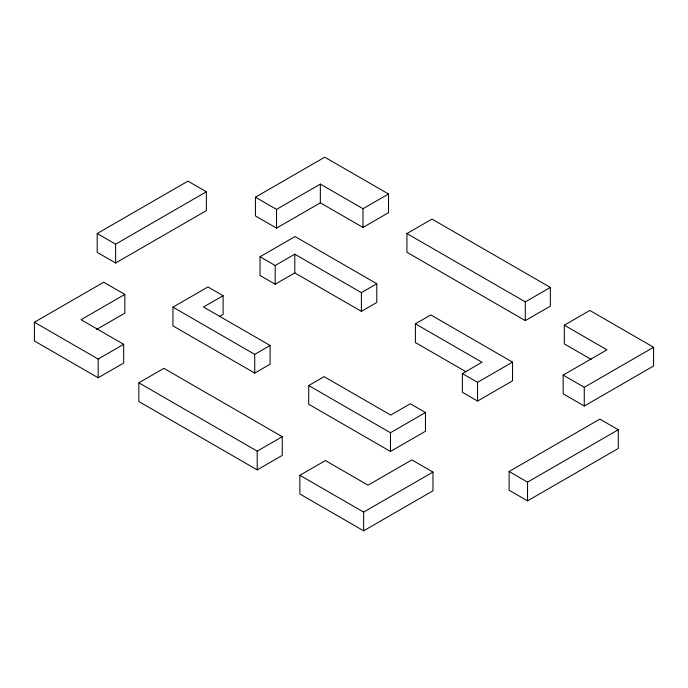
<?xml version="1.0" encoding="UTF-8"?>
<svg xmlns="http://www.w3.org/2000/svg" width="688" height="688" viewBox="0 0 688 688"><rect width="100%" height="100%" fill="white"/><g stroke="black" fill="none" stroke-linecap="round" stroke-linejoin="round"><path stroke-width="1.03" d="M97.197 233.533L187.944 181.142L206.366 191.78L206.366 210.614L115.618 263.005L97.197 252.367L97.197 233.533L115.618 244.171L206.366 191.78M124.846 294.412L81.038 319.696L123.685 344.327L123.685 363.04L98.169 377.772L34.4 340.964L34.4 322.242L103.725 282.218L124.846 294.412L124.846 313.126L96.552 329.457M255.42 197.207L324.745 157.182L388.514 193.99L388.514 212.712L362.989 227.444L320.341 202.822L276.542 228.115L255.42 215.92L255.42 197.207L276.542 209.393L320.341 184.1L362.989 208.731L388.514 193.99M260.03 256.753L295.04 236.543L376.8 283.748L376.8 302.471L361.398 311.354L294.791 272.904L275.183 284.221L260.03 275.475L260.03 256.753L275.183 265.508L294.791 254.19L361.398 292.641L376.8 283.748M223.11 295.702L203.502 307.02L270.109 345.471L270.109 364.184L254.715 373.077L172.955 325.88L172.955 307.158L207.957 286.948L223.11 295.702L223.11 314.416L219.549 316.471M34.4 322.242L98.169 359.059L123.685 344.327M138.838 382.803L163.882 368.347L282.261 436.691L282.261 455.404L257.209 469.87L138.838 401.525L138.838 382.803L257.209 451.147L282.261 436.691M406.926 233.55L431.978 219.085L550.348 287.429L550.348 306.143L525.305 320.608L406.926 252.264L406.926 233.55L525.305 301.886L550.348 287.429M172.955 307.158L254.715 354.363L270.109 345.471M415.389 323.816L430.791 314.923L512.551 362.129L512.551 380.842L477.549 401.052L462.396 392.306L462.396 373.584L481.996 362.266L415.389 323.816L415.389 342.529L466.275 371.907M308.706 385.538L324.108 376.646L390.715 415.096L410.315 403.779L425.468 412.533L425.468 431.247L390.466 451.457L308.706 404.252L308.706 385.538L390.466 432.743L425.468 412.533M299.882 475.288L325.407 460.556L368.054 485.178L411.863 459.885L432.976 472.08L432.976 490.793L363.651 530.818L299.882 494.01L299.882 475.288L363.651 512.104L432.976 472.08M564.315 325.192L589.831 310.451L653.6 347.268L653.6 365.99L584.275 406.015L563.154 393.82L563.154 375.106L606.962 349.814L564.315 325.192L564.315 343.905L591.198 359.428M462.396 373.584L477.549 382.339L512.551 362.129M563.154 375.106L584.275 387.292L653.6 347.268M509.111 471.504L599.859 419.112L618.28 429.751L618.28 448.464L527.533 500.855L509.111 490.217L509.111 471.504L527.533 482.142L618.28 429.751M584.275 387.292L584.275 406.015M527.533 482.142L527.533 500.855M525.305 301.886L525.305 320.608M477.549 382.339L477.549 401.052M390.466 432.743L390.466 451.457M363.651 512.104L363.651 530.818M362.989 208.731L362.989 227.444M361.398 292.641L361.398 311.354M320.341 184.1L320.341 202.822M294.791 254.19L294.791 272.904M276.542 209.393L276.542 228.115M275.183 265.508L275.183 284.221M257.209 451.147L257.209 469.87M254.715 354.363L254.715 373.077M115.618 244.171L115.618 263.005M98.169 359.059L98.169 377.772"/></g></svg>
